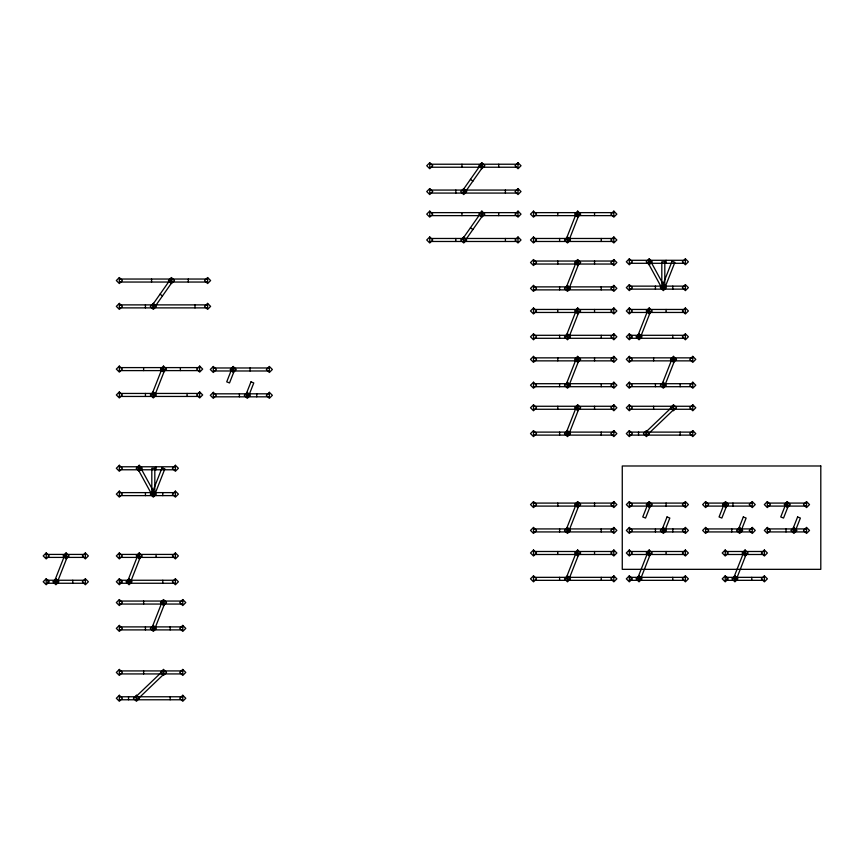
<?xml version="1.0" encoding="UTF-8"?>
<svg xmlns="http://www.w3.org/2000/svg" width="864" height="864" viewBox="0 0 864 864"><rect width="100%" height="100%" fill="white"/><g stroke="black" fill="none" stroke-linecap="round" stroke-linejoin="round"><path stroke-width="1.3" d="M163.48 673.931L163.48 670.928M673.466 409.266L673.466 406.264M673.466 360.86L673.466 357.858M470.437 179.377L472.9 181.105M470.437 227.794L472.9 229.511M160.034 294.192L162.486 295.92M793.919 528.93L793.919 531.932M787.201 503.086L787.223 506.088M786.024 528.93L786.024 531.932M751.777 577.336L751.777 580.338M745.081 551.491L745.081 554.494M739.638 528.93L739.638 531.932M734.929 577.336L734.929 580.338M732.942 503.086L732.942 506.088M731.743 528.93L731.743 531.932M727.034 577.336L727.034 580.338M680.162 383.702L680.162 386.705M680.162 432.108L680.162 435.11M672.775 286.135L672.775 289.127M672.775 335.297L672.775 338.288M672.808 528.93L672.808 531.932M672.775 577.336L672.775 580.338M666.079 260.291L666.079 263.293M666.079 309.452L666.079 312.455M666.112 503.086L666.112 506.088M666.079 551.491L666.079 554.494M663.314 286.135L663.314 289.127M663.314 383.702L663.314 386.705M663.347 528.93L663.347 531.932M655.42 286.135L655.42 289.127M655.42 383.702L655.42 386.705M655.452 528.93L655.452 531.932M653.605 357.858L653.605 360.86M653.605 406.264L653.605 409.266M649.242 503.086L649.22 506.088M649.188 309.452L649.188 312.455M649.188 551.491L649.188 554.494M646.423 432.108L646.423 435.11M639.036 335.297L639.036 338.288M639.036 577.336L639.036 580.338M638.528 432.108L638.528 435.11M631.141 335.297L631.141 338.288M631.141 577.336L631.141 580.338M601.236 238.475L601.236 241.477M601.236 286.88L601.236 289.883M601.236 335.297L601.236 338.288M601.236 383.702L601.236 386.705M601.236 432.108L601.236 435.11M601.236 528.93L601.236 531.932M601.236 577.336L601.236 580.338M594.54 212.63L594.54 215.633M594.54 261.036L594.54 264.038M594.54 309.452L594.54 312.455M594.54 357.858L594.54 360.86M594.54 406.264L594.54 409.266M594.54 503.086L594.54 506.088M594.54 551.491L594.54 554.494M577.649 212.63L577.649 215.633M577.649 261.036L577.649 264.038M577.649 309.452L577.649 312.455M577.649 357.858L577.649 360.86M577.649 406.264L577.649 409.266M577.649 503.086L577.649 506.088M577.649 551.491L577.649 554.494M567.486 238.475L567.486 241.477M567.486 286.88L567.486 289.883M567.486 335.297L567.486 338.288M567.486 383.702L567.486 386.705M567.486 432.108L567.486 435.11M567.486 528.93L567.486 531.932M567.486 577.336L567.486 580.338M559.602 238.475L559.602 241.477M559.602 286.88L559.602 289.883M559.602 335.297L559.602 338.288M559.602 383.702L559.602 386.705M559.602 432.108L559.602 435.11M559.602 528.93L559.602 531.932M559.602 577.336L559.602 580.338M557.788 212.63L557.788 215.633M557.788 261.036L557.788 264.038M557.788 309.452L557.788 312.455M557.788 357.858L557.788 360.86M557.788 406.264L557.788 409.266M557.788 503.086L557.788 506.088M557.788 551.491L557.788 554.494M505.408 190.069L505.408 193.072M505.408 238.475L505.408 241.477M498.712 164.225L498.712 167.227M498.712 212.63L498.712 215.633M481.82 164.225L481.82 167.227M481.82 212.63L481.82 215.633M463.73 190.069L463.73 193.072M463.73 238.475L463.73 241.477M461.959 164.225L461.959 167.227M461.959 212.63L461.959 215.633M455.836 190.069L455.836 193.072M455.836 238.475L455.836 241.477M256.759 393.822L256.759 396.824M250.063 367.978L250.063 370.98M247.298 393.822L247.298 396.824M239.404 393.822L239.404 396.824M233.172 367.978L233.194 370.98M195.005 304.884L195.005 307.886M188.309 279.04L188.309 282.042M187.067 393.444L187.067 396.446M180.371 367.6L180.371 370.602M171.418 279.04L171.418 282.042M170.176 626.897L170.176 629.899M170.176 696.773L170.176 699.775M163.48 367.6L163.48 370.602M163.48 601.052L163.48 604.055M162.778 492.62L162.778 495.623M162.778 580.252L162.778 583.254M156.082 466.776L156.082 469.778M156.082 554.418L156.082 557.41M153.317 304.884L153.317 307.886M153.317 393.444L153.317 396.446M153.317 492.62L153.317 495.623M153.317 626.897L153.317 629.899M151.556 279.04L151.556 282.042M145.433 304.884L145.433 307.886M145.433 393.444L145.433 396.446M145.433 492.62L145.433 495.623M145.433 626.897L145.433 629.899M143.618 367.6L143.618 370.602M143.618 601.052L143.618 604.055M143.618 670.928L143.618 673.931M139.223 466.776L139.201 469.778M139.201 554.418L139.201 557.41M136.436 696.773L136.436 699.775M129.038 580.252L129.038 583.254M128.542 696.773L128.542 699.775M121.144 580.252L121.144 583.254M72.76 580.252L72.76 583.254M66.064 554.418L66.064 557.41M55.901 580.252L55.901 583.254M48.017 580.252L48.017 583.254M46.202 554.418L46.202 557.41L85.363 557.41L85.363 554.418L46.202 554.418M119.34 554.418L119.34 557.41L175.392 557.41L175.392 554.418L119.34 554.418M725.22 551.491L725.22 554.494L764.381 554.494L764.381 551.491L725.22 551.491M64.67 555.368L54.508 581.213L57.305 582.304L67.457 556.459L64.67 555.368M162.076 368.561L151.924 394.394L154.721 395.496L164.873 369.652L162.076 368.561M162.076 467.726L151.924 493.571L154.721 494.672L164.873 468.828L162.076 467.726M137.797 555.368L127.645 581.213L130.442 582.304L140.594 556.459L137.797 555.368M231.8 368.928L226.724 381.856L229.511 382.946L234.598 370.03L231.8 368.928M162.076 602.003L151.924 627.847L154.721 628.949L164.873 603.104L162.076 602.003M250.981 381.856L245.905 394.772L248.692 395.874L253.778 382.946L250.981 381.856M576.256 213.581L566.093 239.425L568.89 240.527L579.042 214.682L576.256 213.581M576.256 261.997L566.093 287.831L568.89 288.932L579.042 263.088L576.256 261.997M576.256 310.403L566.093 336.247L568.89 337.338L579.042 311.504L576.256 310.403M576.256 358.808L566.093 384.653L568.89 385.754L579.042 359.91L576.256 358.808M576.256 407.214L566.093 433.058L568.89 434.16L579.042 408.316L576.256 407.214M647.795 310.403L637.643 336.247L640.429 337.338L650.592 311.504L647.795 310.403M576.256 504.036L566.093 529.88L568.89 530.971L579.042 505.138L576.256 504.036M672.073 261.241L661.921 287.086L664.708 288.176L674.87 262.332L672.073 261.241M576.256 552.442L566.093 578.286L568.89 579.388L579.042 553.543L576.256 552.442M672.073 358.808L661.921 384.653L664.708 385.754L674.87 359.91L672.073 358.808M647.849 504.036L642.773 516.953L645.559 518.054L650.646 505.138L647.849 504.036M647.795 552.442L637.643 578.286L640.429 579.388L650.592 553.543L647.795 552.442M667.03 516.953L661.954 529.88L664.74 530.971L669.827 518.054L667.03 516.953M724.14 504.036L719.064 516.953L721.85 518.054L726.937 505.138L724.14 504.036M743.321 516.953L738.245 529.88L741.031 530.971L746.118 518.054L743.321 516.953M743.688 552.442L733.525 578.286L736.322 579.388L746.474 553.543L743.688 552.442M785.83 504.036L780.743 516.953L783.54 518.054L788.616 505.138L785.83 504.036M797.602 516.953L792.526 529.88L795.312 530.971L800.388 518.054L797.602 516.953M170.208 279.677L152.096 305.521L154.548 307.249L172.67 281.405L170.208 279.677M480.622 164.862L462.499 190.706L464.962 192.424L483.073 166.59L480.622 164.862M480.622 213.268L462.499 239.112L464.962 240.84L483.073 214.996L480.622 213.268M119.34 277.538L116.338 280.541L119.34 283.543L122.342 280.541L119.34 277.538M119.34 303.383L116.338 306.385L119.34 309.388L122.342 306.385L119.34 303.383M171.439 277.538L168.437 280.541L171.439 283.543L174.442 280.541L171.439 277.538M153.317 303.383L150.314 306.385L153.317 309.388L156.319 306.385L153.317 303.383M207.608 277.538L204.606 280.541L207.608 283.543L210.611 280.541L207.608 277.538M119.34 366.098L116.338 369.101L119.34 372.103L122.342 369.101L119.34 366.098M207.608 303.383L204.606 306.385L207.608 309.388L210.611 306.385L207.608 303.383M119.34 391.943L116.338 394.945L119.34 397.948L122.342 394.945L119.34 391.943M163.501 366.098L160.499 369.101L163.501 372.103L166.504 369.101L163.501 366.098M153.317 391.943L150.314 394.945L153.317 397.948L156.319 394.945L153.317 391.943M199.67 366.098L196.668 369.101L199.67 372.103L202.673 369.101L199.67 366.098M213.311 366.476L210.308 369.479L213.311 372.481L216.313 369.479L213.311 366.476M119.34 465.275L116.338 468.277L119.34 471.28L122.342 468.277L119.34 465.275M199.67 391.943L196.668 394.945L199.67 397.948L202.673 394.945L199.67 391.943M429.743 162.724L426.74 165.726L429.743 168.728L432.745 165.726L429.743 162.724M46.202 552.917L43.2 555.919L46.202 558.911L49.205 555.919L46.202 552.917M233.194 366.476L230.191 369.479L233.194 372.481L236.196 369.479L233.194 366.476M139.223 465.275L136.22 468.277L139.223 471.28L142.225 468.277L139.223 465.275M213.311 392.321L210.308 395.323L213.311 398.326L216.313 395.323L213.311 392.321M119.34 491.119L116.338 494.122L119.34 497.124L122.342 494.122L119.34 491.119M429.743 188.568L426.74 191.57L429.743 194.573L432.745 191.57L429.743 188.568M66.085 552.917L63.083 555.919L66.085 558.911L69.088 555.919L66.085 552.917M46.202 578.75L43.2 581.753L46.202 584.755L49.205 581.753L46.202 578.75M55.901 578.75L52.909 581.753L55.901 584.755L58.903 581.753L55.901 578.75M269.363 366.476L266.36 369.479L269.363 372.481L272.365 369.479L269.363 366.476M85.363 552.917L82.361 555.919L85.363 558.911L88.366 555.919L85.363 552.917M247.298 392.321L244.296 395.323L247.298 398.326L250.301 395.323L247.298 392.321M175.392 465.275L172.39 468.277L175.392 471.28L178.394 468.277L175.392 465.275M429.743 211.129L426.74 214.132L429.743 217.134L432.745 214.132L429.743 211.129M153.317 491.119L150.314 494.122L153.317 497.124L156.319 494.122L153.317 491.119M481.842 162.724L478.85 165.726L481.842 168.728L484.844 165.726L481.842 162.724M463.73 188.568L460.728 191.57L463.73 194.573L466.733 191.57L463.73 188.568M269.363 392.321L266.36 395.323L269.363 398.326L272.365 395.323L269.363 392.321M85.363 578.75L82.361 581.753L85.363 584.755L88.366 581.753L85.363 578.75M175.392 491.119L172.39 494.122L175.392 497.124L178.394 494.122L175.392 491.119M429.743 236.974L426.74 239.976L429.743 242.978L432.745 239.976L429.743 236.974M119.34 552.917L116.338 555.919L119.34 558.911L122.342 555.919L119.34 552.917M518.011 162.724L515.02 165.726L518.011 168.728L521.014 165.726L518.011 162.724M139.223 552.917L136.22 555.919L139.223 558.911L142.225 555.919L139.223 552.917M481.842 211.129L478.85 214.132L481.842 217.134L484.844 214.132L481.842 211.129M119.34 578.75L116.338 581.753L119.34 584.755L122.342 581.753L119.34 578.75M463.73 236.974L460.728 239.976L463.73 242.978L466.733 239.976L463.73 236.974M518.011 188.568L515.02 191.57L518.011 194.573L521.014 191.57L518.011 188.568M129.038 578.75L126.036 581.753L129.038 584.755L132.041 581.753L129.038 578.75M119.34 599.551L116.338 602.554L119.34 605.556L122.342 602.554L119.34 599.551M175.392 552.917L172.39 555.919L175.392 558.911L178.394 555.919L175.392 552.917M518.011 211.129L515.02 214.132L518.011 217.134L521.014 214.132L518.011 211.129M533.509 211.129L530.507 214.132L533.509 217.134L536.512 214.132L533.509 211.129M119.34 625.396L116.338 628.398L119.34 631.4L122.342 628.398L119.34 625.396M175.392 578.75L172.39 581.753L175.392 584.755L178.394 581.753L175.392 578.75M518.011 236.974L515.02 239.976L518.011 242.978L521.014 239.976L518.011 236.974M163.501 599.551L160.499 602.554L163.501 605.556L166.504 602.554L163.501 599.551M533.509 236.974L530.507 239.976L533.509 242.978L536.512 239.976L533.509 236.974M153.317 625.396L150.314 628.398L153.317 631.4L156.319 628.398L153.317 625.396M182.779 599.551L179.777 602.554L182.779 605.556L185.782 602.554L182.779 599.551M119.34 669.427L116.338 672.43L119.34 675.432L122.342 672.43L119.34 669.427M577.67 211.129L574.668 214.132L577.67 217.134L580.673 214.132L577.67 211.129M533.509 259.535L530.507 262.537L533.509 265.54L536.512 262.537L533.509 259.535M567.486 236.974L564.494 239.976L567.486 242.978L570.488 239.976L567.486 236.974M182.779 625.396L179.777 628.398L182.779 631.4L185.782 628.398L182.779 625.396M119.34 695.272L116.338 698.274L119.34 701.276L122.342 698.274L119.34 695.272M533.509 285.379L530.507 288.382L533.509 291.384L536.512 288.382L533.509 285.379M613.84 211.129L610.837 214.132L613.84 217.134L616.842 214.132L613.84 211.129M136.436 695.272L133.434 698.274L136.436 701.276L139.428 698.274L136.436 695.272M163.501 669.427L160.499 672.43L163.501 675.432L166.504 672.43L163.501 669.427M577.67 259.535L574.668 262.537L577.67 265.54L580.673 262.537L577.67 259.535M533.509 307.951L530.507 310.954L533.509 313.956L536.512 310.954L533.509 307.951M613.84 236.974L610.837 239.976L613.84 242.978L616.842 239.976L613.84 236.974M182.779 669.427L179.777 672.43L182.779 675.432L185.782 672.43L182.779 669.427M567.486 285.379L564.494 288.382L567.486 291.384L570.488 288.382L567.486 285.379M533.509 333.796L530.507 336.798L533.509 339.79L536.512 336.798L533.509 333.796M613.84 259.535L610.837 262.537L613.84 265.54L616.842 262.537L613.84 259.535M182.779 695.272L179.777 698.274L182.779 701.276L185.782 698.274L182.779 695.272M577.67 307.951L574.668 310.954L577.67 313.956L580.673 310.954L577.67 307.951M629.327 258.79L626.324 261.792L629.327 264.794L632.329 261.792L629.327 258.79M533.509 356.357L530.507 359.359L533.509 362.362L536.512 359.359L533.509 356.357M613.84 285.379L610.837 288.382L613.84 291.384L616.842 288.382L613.84 285.379M567.486 333.796L564.494 336.798L567.486 339.79L570.488 336.798L567.486 333.796M649.21 258.79L646.207 261.792L649.21 264.794L652.212 261.792L649.21 258.79M629.327 284.634L626.324 287.626L629.327 290.628L632.329 287.626L629.327 284.634M533.509 382.201L530.507 385.204L533.509 388.206L536.512 385.204L533.509 382.201M613.84 307.951L610.837 310.954L613.84 313.956L616.842 310.954L613.84 307.951M577.67 356.357L574.668 359.359L577.67 362.362L580.673 359.359L577.67 356.357M629.327 307.951L626.324 310.954L629.327 313.956L632.329 310.954L629.327 307.951M533.509 404.762L530.507 407.765L533.509 410.767L536.512 407.765L533.509 404.762M685.379 258.79L682.376 261.792L685.379 264.794L688.381 261.792L685.379 258.79M613.84 333.796L610.837 336.798L613.84 339.79L616.842 336.798L613.84 333.796M663.314 284.634L660.312 287.626L663.314 290.628L666.317 287.626L663.314 284.634M567.486 382.201L564.494 385.204L567.486 388.206L570.488 385.204L567.486 382.201M649.21 307.951L646.207 310.954L649.21 313.956L652.212 310.954L649.21 307.951M629.327 333.796L626.324 336.798L629.327 339.79L632.329 336.798L629.327 333.796M533.509 430.607L530.507 433.609L533.509 436.612L536.512 433.609L533.509 430.607M613.84 356.357L610.837 359.359L613.84 362.362L616.842 359.359L613.84 356.357M685.379 284.634L682.376 287.626L685.379 290.628L688.381 287.626L685.379 284.634M639.036 333.796L636.034 336.798L639.036 339.79L642.038 336.798L639.036 333.796M577.67 404.762L574.668 407.765L577.67 410.767L580.673 407.765L577.67 404.762M629.327 356.357L626.324 359.359L629.327 362.362L632.329 359.359L629.327 356.357M685.379 307.951L682.376 310.954L685.379 313.956L688.381 310.954L685.379 307.951M613.84 382.201L610.837 385.204L613.84 388.206L616.842 385.204L613.84 382.201M567.486 430.607L564.494 433.609L567.486 436.612L570.488 433.609L567.486 430.607M629.327 382.201L626.324 385.204L629.327 388.206L632.329 385.204L629.327 382.201M613.84 404.762L610.837 407.765L613.84 410.767L616.842 407.765L613.84 404.762M685.379 333.796L682.376 336.798L685.379 339.79L688.381 336.798L685.379 333.796M673.488 356.357L670.496 359.359L673.488 362.362L676.49 359.359L673.488 356.357M629.327 404.762L626.324 407.765L629.327 410.767L632.329 407.765L629.327 404.762M533.509 501.584L530.507 504.587L533.509 507.589L536.512 504.587L533.509 501.584M613.84 430.607L610.837 433.609L613.84 436.612L616.842 433.609L613.84 430.607M663.314 382.201L660.312 385.204L663.314 388.206L666.317 385.204L663.314 382.201M692.777 356.357L689.774 359.359L692.777 362.362L695.779 359.359L692.777 356.357M629.327 430.607L626.324 433.609L629.327 436.612L632.329 433.609L629.327 430.607M533.509 527.429L530.507 530.431L533.509 533.434L536.512 530.431L533.509 527.429M692.777 382.201L689.774 385.204L692.777 388.206L695.779 385.204L692.777 382.201M646.423 430.607L643.421 433.609L646.423 436.612L649.426 433.609L646.423 430.607M673.488 404.762L670.496 407.765L673.488 410.767L676.49 407.765L673.488 404.762M577.67 501.584L574.668 504.587L577.67 507.589L580.673 504.587L577.67 501.584M533.509 549.99L530.507 552.992L533.509 555.995L536.512 552.992L533.509 549.99M567.486 527.429L564.494 530.431L567.486 533.434L570.488 530.431L567.486 527.429M692.777 404.762L689.774 407.765L692.777 410.767L695.779 407.765L692.777 404.762M533.509 575.834L530.507 578.837L533.509 581.839L536.512 578.837L533.509 575.834M613.84 501.584L610.837 504.587L613.84 507.589L616.842 504.587L613.84 501.584M692.777 430.607L689.774 433.609L692.777 436.612L695.779 433.609L692.777 430.607M577.67 549.99L574.668 552.992L577.67 555.995L580.673 552.992L577.67 549.99M629.359 501.584L626.357 504.587L629.359 507.589L632.362 504.587L629.359 501.584M613.84 527.429L610.837 530.431L613.84 533.434L616.842 530.431L613.84 527.429M567.486 575.834L564.494 578.837L567.486 581.839L570.488 578.837L567.486 575.834M649.242 501.584L646.24 504.587L649.242 507.589L652.244 504.587L649.242 501.584M629.359 527.429L626.357 530.431L629.359 533.434L632.362 530.431L629.359 527.429M613.84 549.99L610.837 552.992L613.84 555.995L616.842 552.992L613.84 549.99M629.327 549.99L626.324 552.992L629.327 555.995L632.329 552.992L629.327 549.99M685.411 501.584L682.409 504.587L685.411 507.589L688.414 504.587L685.411 501.584M613.84 575.834L610.837 578.837L613.84 581.839L616.842 578.837L613.84 575.834M663.347 527.429L660.344 530.431L663.347 533.434L666.349 530.431L663.347 527.429M649.21 549.99L646.207 552.992L649.21 555.995L652.212 552.992L649.21 549.99M629.327 575.834L626.324 578.837L629.327 581.839L632.329 578.837L629.327 575.834M705.65 501.584L702.648 504.587L705.65 507.589L708.653 504.587L705.65 501.584M685.411 527.429L682.409 530.431L685.411 533.434L688.414 530.431L685.411 527.429M639.036 575.834L636.034 578.837L639.036 581.839L642.038 578.837L639.036 575.834M725.533 501.584L722.531 504.587L725.533 507.589L728.536 504.587L725.533 501.584M705.65 527.429L702.648 530.431L705.65 533.434L708.653 530.431L705.65 527.429M685.379 549.99L682.376 552.992L685.379 555.995L688.381 552.992L685.379 549.99M752.242 501.584L749.239 504.587L752.242 507.589L755.244 504.587L752.242 501.584M685.379 575.834L682.376 578.837L685.379 581.839L688.381 578.837L685.379 575.834M739.638 527.429L736.636 530.431L739.638 533.434L742.64 530.431L739.638 527.429M767.34 501.584L764.338 504.587L767.34 507.589L770.342 504.587L767.34 501.584M725.22 549.99L722.218 552.992L725.22 555.995L728.222 552.992L725.22 549.99M752.242 527.429L749.239 530.431L752.242 533.434L755.244 530.431L752.242 527.429M787.223 501.584L784.22 504.587L787.223 507.589L790.225 504.587L787.223 501.584M767.34 527.429L764.338 530.431L767.34 533.434L770.342 530.431L767.34 527.429M745.103 549.99L742.1 552.992L745.103 555.995L748.105 552.992L745.103 549.99M725.22 575.834L722.218 578.837L725.22 581.839L728.222 578.837L725.22 575.834M806.522 501.584L803.52 504.587L806.522 507.589L809.525 504.587L806.522 501.584M734.929 575.834L731.927 578.837L734.929 581.839L737.921 578.837L734.929 575.834M764.381 549.99L761.378 552.992L764.381 555.995L767.383 552.992L764.381 549.99M793.919 527.429L790.916 530.431L793.919 533.434L796.921 530.431L793.919 527.429M806.522 527.429L803.52 530.431L806.522 533.434L809.525 530.431L806.522 527.429M764.381 575.834L761.378 578.837L764.381 581.839L767.383 578.837L764.381 575.834M162.443 671.35L135.4 697.194L137.473 699.365L164.516 673.52L162.443 671.35M672.43 406.685L645.386 432.529L647.46 434.7L674.503 408.856L672.43 406.685M140.519 467.564L137.884 469.012L151.999 494.845L154.634 493.398L140.519 467.564M650.516 261.079L647.881 262.516L661.997 288.349L664.632 286.913L650.516 261.079M518.011 164.225L429.743 164.225L429.743 167.227L518.011 167.227L518.011 164.225M518.011 190.069L429.743 190.069L429.743 193.072L518.011 193.072L518.011 190.069M518.011 212.63L429.743 212.63L429.743 215.633L518.011 215.633L518.011 212.63M613.84 212.63L533.509 212.63L533.509 215.633L613.84 215.633L613.84 212.63M518.011 238.475L429.743 238.475L429.743 241.477L518.011 241.477L518.011 238.475M613.84 238.475L533.509 238.475L533.509 241.477L613.84 241.477L613.84 238.475M685.379 260.291L629.327 260.291L629.327 263.293L685.379 263.293L685.379 260.291M613.84 261.036L533.509 261.036L533.509 264.038L613.84 264.038L613.84 261.036M664.816 261.792L661.813 261.792L661.813 287.626L664.816 287.626L664.816 261.792M207.608 279.04L119.34 279.04L119.34 282.042L207.608 282.042L207.608 279.04M685.379 286.135L629.327 286.135L629.327 289.127L685.379 289.127L685.379 286.135M613.84 286.88L533.509 286.88L533.509 289.883L613.84 289.883L613.84 286.88M207.608 304.884L119.34 304.884L119.34 307.886L207.608 307.886L207.608 304.884M613.84 309.452L533.509 309.452L533.509 312.455L613.84 312.455L613.84 309.452M685.379 309.452L629.327 309.452L629.327 312.455L685.379 312.455L685.379 309.452M613.84 335.297L533.509 335.297L533.509 338.288L613.84 338.288L613.84 335.297M685.379 335.297L629.327 335.297L629.327 338.288L685.379 338.288L685.379 335.297M613.84 357.858L533.509 357.858L533.509 360.86L613.84 360.86L613.84 357.858M692.777 357.858L629.327 357.858L629.327 360.86L692.777 360.86L692.777 357.858M199.67 367.6L119.34 367.6L119.34 370.602L199.67 370.602L199.67 367.6M269.363 367.978L213.311 367.978L213.311 370.98L269.363 370.98L269.363 367.978M613.84 383.702L533.509 383.702L533.509 386.705L613.84 386.705L613.84 383.702M692.777 383.702L629.327 383.702L629.327 386.705L692.777 386.705L692.777 383.702M199.67 393.444L119.34 393.444L119.34 396.446L199.67 396.446L199.67 393.444M269.363 393.822L213.311 393.822L213.311 396.824L269.363 396.824L269.363 393.822M613.84 406.264L533.509 406.264L533.509 409.266L613.84 409.266L613.84 406.264M692.777 406.264L629.327 406.264L629.327 409.266L692.777 409.266L692.777 406.264M613.84 432.108L533.509 432.108L533.509 435.11L613.84 435.11L613.84 432.108M692.777 432.108L629.327 432.108L629.327 435.11L692.777 435.11L692.777 432.108M820.8 465.988L622.264 465.988L622.264 569.333L820.8 569.333L820.8 465.988M175.392 466.776L119.34 466.776L119.34 469.778L175.392 469.778L175.392 466.776M154.818 468.277L151.816 468.277L151.816 494.122L154.818 494.122L154.818 468.277M175.392 492.62L119.34 492.62L119.34 495.623L175.392 495.623L175.392 492.62M613.84 503.086L533.509 503.086L533.509 506.088L613.84 506.088L613.84 503.086M685.411 503.086L629.359 503.086L629.359 506.088L685.411 506.088L685.411 503.086M752.242 503.086L705.65 503.086L705.65 506.088L752.242 506.088L752.242 503.086M806.522 503.086L767.34 503.086L767.34 506.088L806.522 506.088L806.522 503.086M613.84 528.93L533.509 528.93L533.509 531.932L613.84 531.932L613.84 528.93M685.411 528.93L629.359 528.93L629.359 531.932L685.411 531.932L685.411 528.93M752.242 528.93L705.65 528.93L705.65 531.932L752.242 531.932L752.242 528.93M806.522 528.93L767.34 528.93L767.34 531.932L806.522 531.932L806.522 528.93M613.84 551.491L533.509 551.491L533.509 554.494L613.84 554.494L613.84 551.491M685.379 551.491L629.327 551.491L629.327 554.494L685.379 554.494L685.379 551.491M613.84 577.336L533.509 577.336L533.509 580.338L613.84 580.338L613.84 577.336M685.379 577.336L629.327 577.336L629.327 580.338L685.379 580.338L685.379 577.336M764.381 577.336L725.22 577.336L725.22 580.338L764.381 580.338L764.381 577.336M85.363 580.252L46.202 580.252L46.202 583.254L85.363 583.254L85.363 580.252M175.392 580.252L119.34 580.252L119.34 583.254L175.392 583.254L175.392 580.252M182.779 601.052L119.34 601.052L119.34 604.055L182.779 604.055L182.779 601.052M182.779 626.897L119.34 626.897L119.34 629.899L182.779 629.899L182.779 626.897M182.779 670.928L119.34 670.928L119.34 673.931L182.779 673.931L182.779 670.928M182.779 696.773L119.34 696.773L119.34 699.775L182.779 699.775L182.779 696.773M725.533 506.088L725.533 503.086L725.512 506.088M649.21 263.293L649.21 260.291L649.188 263.293"/></g></svg>
